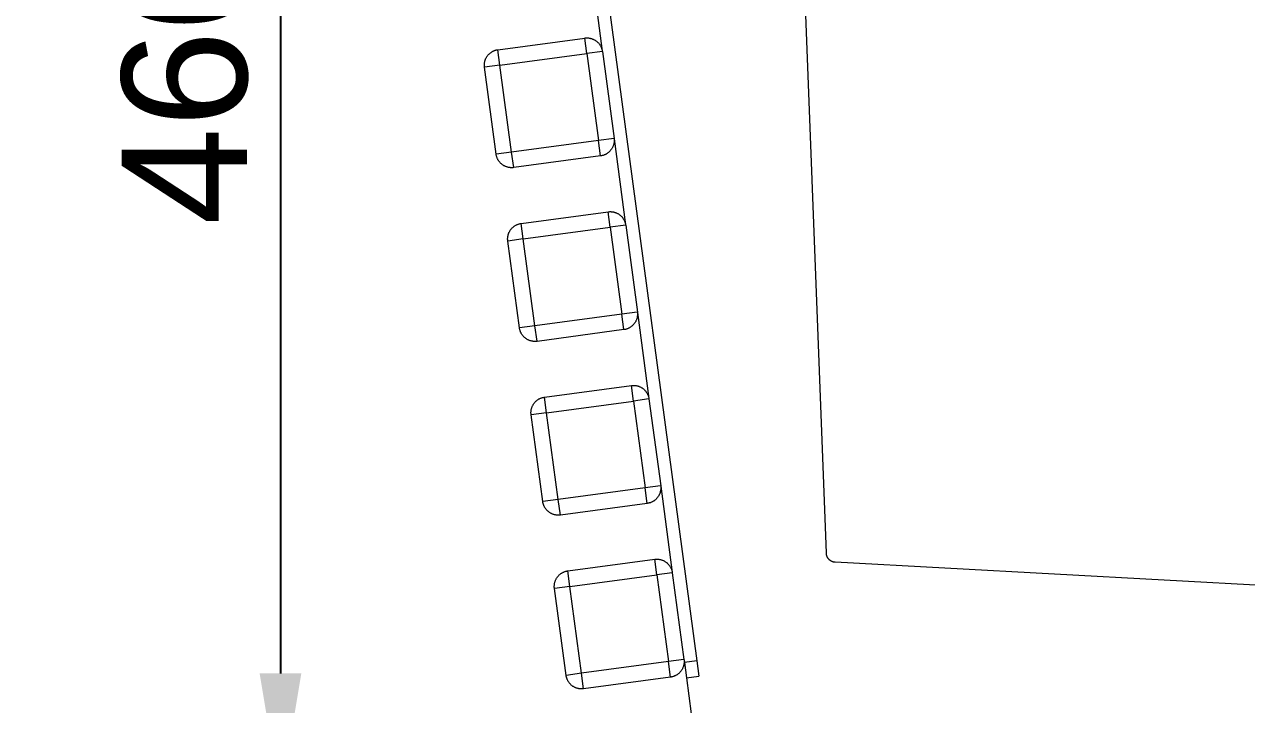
# Model space of a CAD drawing. Header units: millimetres. Extents: x -30 to 4992, y -440 to 3111.
# Drawn here: x 3390.5 to 3780.8, y 2680.9 to 2898.2 of the extents above; entities that cross this region are included whole.
import ezdxf

# ---------------------------------------------------------------- set-up
doc = ezdxf.new("R2010")
doc.units = ezdxf.units.MM
doc.layers.add('ZANO_R', color=7, linetype='Continuous', lineweight=0)
doc.layers.add('ZANO_W', color=1, linetype='Continuous', lineweight=0)
doc.styles.add('Arial', font='arial.ttf')
doc.styles.get("Standard").update_dxf_attribs({"font": 'ARIALUNI.TTF'})
doc.dimstyles.new('pl i ang', dxfattribs={"dimtxt": 50, "dimasz": 50, "dimexe": 1.25, "dimexo": 0.625, "dimgap": 10, "dimtad": 1, "dimtoh": 1, "dimtxsty": 'Standard', "dimcen": 2.5, "dimclrd": 1, "dimclre": 1, "dimclrt": 1, "dimadec": 0, "dimazin": 0, "dimtfac": 1, "dimtmove": 0, "dimatfit": 3, "dimfxl": 1, "dimarcsym": 1})

# ---------------------------------------------------------------- blocks, each defined once
blk = doc.blocks.new('*D390')
at = {"layer": 'ZANO_W', "color": 1, "lineweight": -2}
for p, q in [((3505.67, 3110.62), (3462.23, 3110.62)), ((3472.23, 3070.62), (3472.23, 2690.87)), ((3595.75, 2650.87), (3462.23, 2650.87))]:
    blk.add_line(p, q, dxfattribs=at)
at = {"layer": 'ZANO_W', "color": 1}
for points in [[(3478.9, 3070.62), (3465.57, 3070.62), (3472.23, 3110.62)], [(3465.57, 2690.87), (3478.9, 2690.87), (3472.23, 2650.87)]]:
    blk.add_solid(points, dxfattribs=at)
at = {"layer": 'ZANO_W', "color": 1, "insert": (3441.81, 2880.74), "char_height": 40, "attachment_point": 5, "rotation": 90, "style": 'Arial'}
blk.add_mtext('460', dxfattribs=at)
blk = doc.blocks.new('*D398')
at = {"layer": 'ZANO_W', "color": 1, "lineweight": -2}
blk.add_line((4767.53, 2727.88), (4772.47, 2764.68), dxfattribs=at)
for start, end in [(104.3548, 126.3515), (0, 82.3581), (316.0066, 338.0033)]:
    blk.add_arc((4757.2, 2650.87), 104.83, start, end, dxfattribs=at)
at = {"layer": 'ZANO_W', "color": 1}
for points in [[(4731.6, 2745.77), (4730.81, 2759.08), (4771.14, 2754.77)], [(4860.94, 2610.33), (4847.85, 2612.88), (4862.03, 2650.87)]]:
    blk.add_solid(points, dxfattribs=at)
at = {"layer": 'ZANO_W', "color": 1, "insert": (4859.19, 2740.09), "char_height": 40, "attachment_point": 5, "rotation": 311.179, "style": 'Arial'}
blk.add_mtext('82%%d', dxfattribs=at)

msp = doc.modelspace()

# ---------------------------------------------------------------- linework, layer by layer
at = {"layer": 'ZANO_R'}
for p, q in [((3556.57, 3057.46), (3605.22, 2694.91)), ((3646.62, 2729.22), (3636.87, 2983.57)), ((3571.36, 2917.17), (3575.05, 2889.64)), ((3541.7, 2890.1), (3569.45, 2893.82)), ((3569.45, 2893.82), (3569.62, 2893.84)), ((3570.11, 2888.87), (3569.45, 2893.82)), ((3569.62, 2893.84), (3569.79, 2893.86)), ((3569.79, 2893.86), (3569.96, 2893.87)), ((3569.96, 2893.87), (3570.13, 2893.87)), ((3570.13, 2893.87), (3570.3, 2893.86)), ((3570.3, 2893.86), (3570.47, 2893.86)), ((3570.47, 2893.86), (3570.64, 2893.84)), ((3570.64, 2893.84), (3570.81, 2893.82)), ((3570.81, 2893.82), (3570.98, 2893.79)), ((3570.98, 2893.79), (3571.15, 2893.76)), ((3571.15, 2893.76), (3571.31, 2893.72)), ((3571.31, 2893.72), (3571.48, 2893.68)), ((3571.48, 2893.68), (3571.64, 2893.63)), ((3571.64, 2893.63), (3571.8, 2893.57)), ((3571.8, 2893.57), (3571.96, 2893.51)), ((3571.96, 2893.51), (3572.12, 2893.45)), ((3572.12, 2893.45), (3572.28, 2893.38)), ((3572.28, 2893.38), (3572.43, 2893.3)), ((3572.43, 2893.3), (3572.58, 2893.22)), ((3572.58, 2893.22), (3572.72, 2893.13)), ((3572.72, 2893.13), (3572.87, 2893.04)), ((3572.87, 2893.04), (3573.01, 2892.94)), ((3573.01, 2892.94), (3573.15, 2892.84)), ((3573.15, 2892.84), (3573.28, 2892.74)), ((3538.96, 2888.81), (3539.09, 2888.92)), ((3539.09, 2888.92), (3539.22, 2889.03)), ((3539.22, 2889.03), (3539.35, 2889.14)), ((3539.35, 2889.14), (3539.49, 2889.24)), ((3539.49, 2889.24), (3539.63, 2889.33)), ((3539.63, 2889.33), (3539.78, 2889.42)), ((3539.78, 2889.42), (3539.93, 2889.51)), ((3539.93, 2889.51), (3540.08, 2889.59)), ((3540.08, 2889.59), (3540.23, 2889.67)), ((3540.23, 2889.67), (3540.38, 2889.74)), ((3540.38, 2889.74), (3540.54, 2889.8)), ((3540.54, 2889.8), (3540.7, 2889.86)), ((3540.7, 2889.86), (3540.86, 2889.92)), ((3540.86, 2889.92), (3541.03, 2889.96)), ((3541.03, 2889.96), (3541.19, 2890.01)), ((3541.19, 2890.01), (3541.36, 2890.04)), ((3541.36, 2890.04), (3541.53, 2890.07)), ((3541.53, 2890.07), (3541.7, 2890.1)), ((3542.36, 2885.14), (3541.7, 2890.1)), ((3575.06, 2889.53), (3570.11, 2888.87)), ((3573.28, 2892.74), (3573.41, 2892.63)), ((3573.41, 2892.63), (3573.54, 2892.51)), ((3573.54, 2892.51), (3573.66, 2892.39)), ((3573.66, 2892.39), (3573.78, 2892.27)), ((3573.78, 2892.27), (3573.89, 2892.14)), ((3573.89, 2892.14), (3574, 2892.01)), ((3574, 2892.01), (3574.11, 2891.88)), ((3574.11, 2891.88), (3574.21, 2891.74)), ((3574.21, 2891.74), (3574.3, 2891.6)), ((3574.3, 2891.6), (3574.39, 2891.45)), ((3574.39, 2891.45), (3574.48, 2891.3)), ((3574.48, 2891.3), (3574.56, 2891.15)), ((3574.56, 2891.15), (3574.64, 2891)), ((3574.64, 2891), (3574.71, 2890.85)), ((3574.71, 2890.85), (3574.77, 2890.69)), ((3574.77, 2890.69), (3574.83, 2890.53)), ((3574.83, 2890.53), (3574.88, 2890.37)), ((3574.88, 2890.37), (3574.93, 2890.2)), ((3574.93, 2890.2), (3574.97, 2890.04)), ((3574.97, 2890.04), (3575.01, 2889.87)), ((3575.01, 2889.87), (3575.04, 2889.7)), ((3575.04, 2889.7), (3575.07, 2889.53)), ((3575.06, 2889.53), (3575.07, 2889.53)), ((3575.07, 2889.53), (3578.79, 2861.78)), ((3537.36, 2885.16), (3537.37, 2885.33)), ((3537.36, 2884.99), (3537.36, 2885.16)), ((3537.37, 2885.5), (3537.39, 2885.67)), ((3537.37, 2885.33), (3537.37, 2885.5)), ((3537.39, 2885.67), (3537.41, 2885.84)), ((3537.41, 2885.84), (3537.44, 2886.01)), ((3542.36, 2885.14), (3537.41, 2884.48)), ((3537.44, 2886.01), (3537.47, 2886.18)), ((3537.47, 2886.18), (3537.51, 2886.34)), ((3537.51, 2886.34), (3537.55, 2886.51)), ((3537.55, 2886.51), (3537.6, 2886.67)), ((3537.6, 2886.67), (3537.66, 2886.83)), ((3537.66, 2886.83), (3537.72, 2886.99)), ((3537.72, 2886.99), (3537.78, 2887.15)), ((3537.78, 2887.15), (3537.85, 2887.31)), ((3537.85, 2887.31), (3537.93, 2887.46)), ((3537.93, 2887.46), (3538.01, 2887.61)), ((3538.01, 2887.61), (3538.1, 2887.76)), ((3538.1, 2887.76), (3538.19, 2887.9)), ((3538.19, 2887.9), (3538.29, 2888.04)), ((3538.29, 2888.04), (3538.39, 2888.18)), ((3538.39, 2888.18), (3538.49, 2888.31)), ((3538.49, 2888.31), (3538.6, 2888.44)), ((3538.6, 2888.44), (3538.72, 2888.57)), ((3538.72, 2888.57), (3538.84, 2888.69)), ((3538.84, 2888.69), (3538.96, 2888.81)), ((3542.36, 2885.14), (3570.11, 2888.87)), ((3546.09, 2857.39), (3542.36, 2885.14)), ((3570.11, 2888.87), (3573.84, 2861.12)), ((3537.37, 2884.82), (3537.36, 2884.99)), ((3537.39, 2884.65), (3537.37, 2884.82)), ((3537.41, 2884.48), (3537.39, 2884.65)), ((3541.13, 2856.73), (3537.41, 2884.48)), ((3578.79, 2861.78), (3573.84, 2861.12)), ((3578.79, 2861.78), (3578.81, 2861.61)), ((3578.79, 2861.78), (3578.79, 2861.78)), ((3578.81, 2861.67), (3582.5, 2834.14)), ((3578.81, 2861.61), (3578.83, 2861.44)), ((3573.84, 2861.12), (3546.09, 2857.39)), ((3574.5, 2856.17), (3573.84, 2861.12)), ((3577.48, 2857.69), (3577.36, 2857.57)), ((3577.59, 2857.82), (3577.48, 2857.69)), ((3577.71, 2857.95), (3577.59, 2857.82)), ((3577.81, 2858.08), (3577.71, 2857.95)), ((3577.91, 2858.22), (3577.81, 2858.08)), ((3578.01, 2858.36), (3577.91, 2858.22)), ((3578.1, 2858.51), (3578.01, 2858.36)), ((3578.19, 2858.65), (3578.1, 2858.51)), ((3578.27, 2858.8), (3578.19, 2858.65)), ((3578.35, 2858.95), (3578.27, 2858.8)), ((3578.42, 2859.11), (3578.35, 2858.95)), ((3578.48, 2859.27), (3578.42, 2859.11)), ((3578.54, 2859.43), (3578.48, 2859.27)), ((3578.6, 2859.59), (3578.54, 2859.43)), ((3578.65, 2859.75), (3578.6, 2859.59)), ((3578.69, 2859.92), (3578.65, 2859.75)), ((3578.73, 2860.08), (3578.69, 2859.92)), ((3578.76, 2860.25), (3578.73, 2860.08)), ((3578.79, 2860.42), (3578.76, 2860.25)), ((3578.81, 2860.59), (3578.79, 2860.42)), ((3578.82, 2860.76), (3578.81, 2860.59)), ((3578.83, 2860.93), (3578.82, 2860.76)), ((3578.83, 2861.44), (3578.83, 2861.27)), ((3578.83, 2861.27), (3578.84, 2861.1)), ((3578.84, 2861.1), (3578.83, 2860.93)), ((3546.09, 2857.39), (3541.13, 2856.73)), ((3541.16, 2856.56), (3541.13, 2856.73)), ((3541.19, 2856.39), (3541.16, 2856.56)), ((3541.22, 2856.22), (3541.19, 2856.39)), ((3541.27, 2856.06), (3541.22, 2856.22)), ((3541.31, 2855.9), (3541.27, 2856.06)), ((3541.37, 2855.73), (3541.31, 2855.9)), ((3541.43, 2855.57), (3541.37, 2855.73)), ((3541.49, 2855.42), (3541.43, 2855.57)), ((3541.56, 2855.26), (3541.49, 2855.42)), ((3541.64, 2855.11), (3541.56, 2855.26)), ((3541.72, 2854.96), (3541.64, 2855.11)), ((3541.8, 2854.81), (3541.72, 2854.96)), ((3541.9, 2854.66), (3541.8, 2854.81)), ((3541.99, 2854.52), (3541.9, 2854.66)), ((3542.09, 2854.38), (3541.99, 2854.52)), ((3542.2, 2854.25), (3542.09, 2854.38)), ((3542.31, 2854.12), (3542.2, 2854.25)), ((3542.42, 2853.99), (3542.31, 2854.12)), ((3542.54, 2853.87), (3542.42, 2853.99)), ((3542.66, 2853.75), (3542.54, 2853.87)), ((3546.75, 2852.44), (3546.09, 2857.39)), ((3574.5, 2856.16), (3546.75, 2852.44)), ((3574.67, 2856.19), (3574.5, 2856.16)), ((3574.5, 2856.17), (3574.5, 2856.16)), ((3574.84, 2856.22), (3574.67, 2856.19)), ((3575, 2856.26), (3574.84, 2856.22)), ((3575.17, 2856.3), (3575, 2856.26)), ((3575.33, 2856.35), (3575.17, 2856.3)), ((3575.5, 2856.4), (3575.33, 2856.35)), ((3575.66, 2856.46), (3575.5, 2856.4)), ((3575.81, 2856.52), (3575.66, 2856.46)), ((3575.97, 2856.59), (3575.81, 2856.52)), ((3576.12, 2856.67), (3575.97, 2856.59)), ((3576.27, 2856.75), (3576.12, 2856.67)), ((3576.42, 2856.84), (3576.27, 2856.75)), ((3576.57, 2856.93), (3576.42, 2856.84)), ((3576.71, 2857.02), (3576.57, 2856.93)), ((3576.84, 2857.12), (3576.71, 2857.02)), ((3576.98, 2857.23), (3576.84, 2857.12)), ((3577.11, 2857.34), (3576.98, 2857.23)), ((3577.24, 2857.45), (3577.11, 2857.34)), ((3577.36, 2857.57), (3577.24, 2857.45)), ((3542.79, 2853.64), (3542.66, 2853.75)), ((3542.92, 2853.52), (3542.79, 2853.64)), ((3543.05, 2853.42), (3542.92, 2853.52)), ((3543.19, 2853.32), (3543.05, 2853.42)), ((3543.33, 2853.22), (3543.19, 2853.32)), ((3543.47, 2853.13), (3543.33, 2853.22)), ((3543.62, 2853.04), (3543.47, 2853.13)), ((3543.77, 2852.96), (3543.62, 2853.04)), ((3543.92, 2852.88), (3543.77, 2852.96)), ((3544.08, 2852.81), (3543.92, 2852.88)), ((3544.24, 2852.75), (3544.08, 2852.81)), ((3544.4, 2852.69), (3544.24, 2852.75)), ((3544.56, 2852.63), (3544.4, 2852.69)), ((3544.72, 2852.58), (3544.56, 2852.63)), ((3544.89, 2852.54), (3544.72, 2852.58)), ((3545.05, 2852.5), (3544.89, 2852.54)), ((3545.22, 2852.47), (3545.05, 2852.5)), ((3545.39, 2852.44), (3545.22, 2852.47)), ((3545.56, 2852.42), (3545.39, 2852.44)), ((3545.73, 2852.41), (3545.56, 2852.42)), ((3545.9, 2852.4), (3545.73, 2852.41)), ((3546.07, 2852.39), (3545.9, 2852.4)), ((3546.24, 2852.4), (3546.07, 2852.39)), ((3546.41, 2852.4), (3546.24, 2852.4)), ((3546.58, 2852.42), (3546.41, 2852.4)), ((3546.75, 2852.44), (3546.58, 2852.42)), ((3546.75, 2852.44), (3546.75, 2852.44)), ((3549.14, 2834.6), (3576.9, 2838.32)), ((3576.9, 2838.32), (3577.06, 2838.34)), ((3577.56, 2833.37), (3576.9, 2838.32)), ((3577.06, 2838.34), (3577.23, 2838.35)), ((3577.23, 2838.35), (3577.41, 2838.36)), ((3577.41, 2838.36), (3577.58, 2838.37)), ((3577.58, 2838.37), (3577.75, 2838.36)), ((3577.75, 2838.36), (3577.92, 2838.35)), ((3577.92, 2838.35), (3578.09, 2838.34)), ((3578.09, 2838.34), (3578.26, 2838.32)), ((3578.26, 2838.32), (3578.43, 2838.29)), ((3578.43, 2838.29), (3578.59, 2838.26)), ((3578.59, 2838.26), (3578.76, 2838.22)), ((3578.76, 2838.22), (3578.92, 2838.18)), ((3578.92, 2838.18), (3579.09, 2838.13)), ((3547.83, 2834.23), (3547.99, 2834.3)), ((3547.99, 2834.3), (3548.15, 2834.36)), ((3548.15, 2834.36), (3548.31, 2834.41)), ((3548.31, 2834.41), (3548.48, 2834.46)), ((3548.48, 2834.46), (3548.64, 2834.5)), ((3548.64, 2834.5), (3548.81, 2834.54)), ((3548.81, 2834.54), (3548.98, 2834.57)), ((3548.98, 2834.57), (3549.14, 2834.6)), ((3549.81, 2829.64), (3549.14, 2834.6)), ((3579.09, 2838.13), (3579.25, 2838.07)), ((3579.25, 2838.07), (3579.41, 2838.01)), ((3579.41, 2838.01), (3579.57, 2837.94)), ((3579.57, 2837.94), (3579.72, 2837.87)), ((3579.72, 2837.87), (3579.87, 2837.8)), ((3579.87, 2837.8), (3580.02, 2837.72)), ((3580.02, 2837.72), (3580.17, 2837.63)), ((3580.17, 2837.63), (3580.32, 2837.54)), ((3580.32, 2837.54), (3580.46, 2837.44)), ((3580.46, 2837.44), (3580.59, 2837.34)), ((3580.59, 2837.34), (3580.73, 2837.23)), ((3580.73, 2837.23), (3580.86, 2837.12)), ((3580.86, 2837.12), (3580.98, 2837.01)), ((3580.98, 2837.01), (3581.11, 2836.89)), ((3581.11, 2836.89), (3581.23, 2836.77)), ((3581.23, 2836.77), (3581.34, 2836.64)), ((3581.34, 2836.64), (3581.45, 2836.51)), ((3581.45, 2836.51), (3581.55, 2836.37)), ((3581.55, 2836.37), (3581.65, 2836.24)), ((3581.65, 2836.24), (3581.75, 2836.09)), ((3581.75, 2836.09), (3581.84, 2835.95)), ((3581.84, 2835.95), (3581.93, 2835.8)), ((3581.93, 2835.8), (3582.01, 2835.65)), ((3582.01, 2835.65), (3582.08, 2835.5)), ((3582.08, 2835.5), (3582.15, 2835.34)), ((3582.15, 2835.34), (3582.22, 2835.18)), ((3582.22, 2835.18), (3582.28, 2835.02)), ((3582.28, 2835.02), (3582.33, 2834.86)), ((3582.33, 2834.86), (3582.38, 2834.7)), ((3582.38, 2834.7), (3582.42, 2834.53)), ((3582.42, 2834.53), (3582.46, 2834.37)), ((3582.46, 2834.37), (3582.49, 2834.2)), ((3544.86, 2830.34), (3544.88, 2830.51)), ((3544.88, 2830.51), (3544.92, 2830.67)), ((3544.92, 2830.67), (3544.95, 2830.84)), ((3544.95, 2830.84), (3545, 2831.01)), ((3545, 2831.01), (3545.05, 2831.17)), ((3545.05, 2831.17), (3545.1, 2831.33)), ((3545.1, 2831.33), (3545.16, 2831.49)), ((3545.16, 2831.49), (3545.23, 2831.65)), ((3545.23, 2831.65), (3545.3, 2831.8)), ((3545.3, 2831.8), (3545.38, 2831.96)), ((3545.38, 2831.96), (3545.46, 2832.11)), ((3545.46, 2832.11), (3545.55, 2832.25)), ((3545.55, 2832.25), (3545.64, 2832.4)), ((3545.64, 2832.4), (3545.73, 2832.54)), ((3545.73, 2832.54), (3545.83, 2832.68)), ((3545.83, 2832.68), (3545.94, 2832.81)), ((3545.94, 2832.81), (3546.05, 2832.94)), ((3546.05, 2832.94), (3546.17, 2833.07)), ((3546.17, 2833.07), (3546.28, 2833.19)), ((3546.28, 2833.19), (3546.41, 2833.31)), ((3546.41, 2833.31), (3546.53, 2833.42)), ((3546.53, 2833.42), (3546.67, 2833.53)), ((3546.67, 2833.53), (3546.8, 2833.64)), ((3546.8, 2833.64), (3546.94, 2833.74)), ((3546.94, 2833.74), (3547.08, 2833.83)), ((3547.08, 2833.83), (3547.22, 2833.92)), ((3547.22, 2833.92), (3547.37, 2834.01)), ((3547.37, 2834.01), (3547.52, 2834.09)), ((3547.52, 2834.09), (3547.68, 2834.16)), ((3547.68, 2834.16), (3547.83, 2834.23)), ((3549.81, 2829.64), (3577.56, 2833.37)), ((3582.51, 2834.03), (3577.56, 2833.37)), ((3577.56, 2833.37), (3581.28, 2805.61)), ((3582.49, 2834.2), (3582.52, 2834.03)), ((3582.51, 2834.03), (3582.52, 2834.03)), ((3582.52, 2834.03), (3586.24, 2806.28)), ((3544.81, 2829.83), (3544.82, 2830)), ((3544.81, 2829.66), (3544.81, 2829.83)), ((3544.81, 2829.49), (3544.81, 2829.66)), ((3544.82, 2829.32), (3544.81, 2829.49)), ((3544.82, 2830), (3544.84, 2830.17)), ((3544.83, 2829.15), (3544.82, 2829.32)), ((3544.85, 2828.98), (3544.83, 2829.15)), ((3544.84, 2830.17), (3544.86, 2830.34)), ((3549.81, 2829.64), (3544.85, 2828.98)), ((3548.58, 2801.23), (3544.85, 2828.98)), ((3553.53, 2801.89), (3549.81, 2829.64)), ((3581.28, 2805.61), (3553.53, 2801.89)), ((3586.23, 2806.28), (3581.28, 2805.61)), ((3581.95, 2800.66), (3581.28, 2805.61)), ((3585.63, 2803.15), (3585.55, 2803)), ((3585.72, 2803.3), (3585.63, 2803.15)), ((3585.79, 2803.45), (3585.72, 2803.3)), ((3585.86, 2803.61), (3585.79, 2803.45)), ((3585.93, 2803.76), (3585.86, 2803.61)), ((3585.99, 2803.92), (3585.93, 2803.76)), ((3586.04, 2804.09), (3585.99, 2803.92)), ((3586.09, 2804.25), (3586.04, 2804.09)), ((3586.14, 2804.41), (3586.09, 2804.25)), ((3586.18, 2804.58), (3586.14, 2804.41)), ((3586.21, 2804.75), (3586.18, 2804.58)), ((3586.23, 2804.92), (3586.21, 2804.75)), ((3586.23, 2806.28), (3586.24, 2806.28)), ((3586.26, 2805.09), (3586.23, 2804.92)), ((3586.24, 2806.28), (3586.26, 2806.11)), ((3586.25, 2806.17), (3589.95, 2778.64)), ((3586.26, 2806.11), (3586.27, 2805.94)), ((3586.27, 2805.26), (3586.26, 2805.09)), ((3586.27, 2805.94), (3586.28, 2805.77)), ((3586.28, 2805.43), (3586.27, 2805.26)), ((3586.28, 2805.77), (3586.28, 2805.6)), ((3586.28, 2805.6), (3586.28, 2805.43)), ((3553.53, 2801.89), (3548.58, 2801.23)), ((3548.6, 2801.06), (3548.58, 2801.23)), ((3548.63, 2800.89), (3548.6, 2801.06)), ((3548.67, 2800.72), (3548.63, 2800.89)), ((3548.71, 2800.56), (3548.67, 2800.72)), ((3548.76, 2800.39), (3548.71, 2800.56)), ((3548.82, 2800.23), (3548.76, 2800.39)), ((3548.88, 2800.07), (3548.82, 2800.23)), ((3548.94, 2799.91), (3548.88, 2800.07)), ((3549.01, 2799.76), (3548.94, 2799.91)), ((3549.09, 2799.6), (3549.01, 2799.76)), ((3549.17, 2799.45), (3549.09, 2799.6)), ((3549.25, 2799.31), (3549.17, 2799.45)), ((3549.34, 2799.16), (3549.25, 2799.31)), ((3549.44, 2799.02), (3549.34, 2799.16)), ((3554.2, 2796.94), (3553.53, 2801.89)), ((3581.95, 2800.66), (3554.2, 2796.93)), ((3582.12, 2800.68), (3581.95, 2800.66)), ((3581.95, 2800.66), (3581.95, 2800.66)), ((3582.29, 2800.72), (3582.12, 2800.68)), ((3582.45, 2800.75), (3582.29, 2800.72)), ((3582.62, 2800.8), (3582.45, 2800.75)), ((3582.78, 2800.84), (3582.62, 2800.8)), ((3582.94, 2800.9), (3582.78, 2800.84)), ((3583.1, 2800.96), (3582.94, 2800.9)), ((3583.26, 2801.02), (3583.1, 2800.96)), ((3583.42, 2801.09), (3583.26, 2801.02)), ((3583.57, 2801.17), (3583.42, 2801.09)), ((3583.72, 2801.25), (3583.57, 2801.17)), ((3583.87, 2801.33), (3583.72, 2801.25)), ((3584.01, 2801.42), (3583.87, 2801.33)), ((3584.15, 2801.52), (3584.01, 2801.42)), ((3584.29, 2801.62), (3584.15, 2801.52)), ((3584.43, 2801.73), (3584.29, 2801.62)), ((3584.56, 2801.83), (3584.43, 2801.73)), ((3584.68, 2801.95), (3584.56, 2801.83)), ((3584.81, 2802.07), (3584.68, 2801.95)), ((3584.93, 2802.19), (3584.81, 2802.07)), ((3585.04, 2802.32), (3584.93, 2802.19)), ((3585.15, 2802.45), (3585.04, 2802.32)), ((3585.26, 2802.58), (3585.15, 2802.45)), ((3585.36, 2802.72), (3585.26, 2802.58)), ((3585.46, 2802.86), (3585.36, 2802.72)), ((3585.55, 2803), (3585.46, 2802.86)), ((3549.54, 2798.88), (3549.44, 2799.02)), ((3549.64, 2798.75), (3549.54, 2798.88)), ((3549.75, 2798.62), (3549.64, 2798.75)), ((3549.87, 2798.49), (3549.75, 2798.62)), ((3549.99, 2798.37), (3549.87, 2798.49)), ((3550.11, 2798.25), (3549.99, 2798.37)), ((3550.23, 2798.13), (3550.11, 2798.25)), ((3550.36, 2798.02), (3550.23, 2798.13)), ((3550.5, 2797.92), (3550.36, 2798.02)), ((3550.64, 2797.81), (3550.5, 2797.92)), ((3550.78, 2797.72), (3550.64, 2797.81)), ((3550.92, 2797.63), (3550.78, 2797.72)), ((3551.07, 2797.54), (3550.92, 2797.63)), ((3551.22, 2797.46), (3551.07, 2797.54)), ((3551.37, 2797.38), (3551.22, 2797.46)), ((3551.53, 2797.31), (3551.37, 2797.38)), ((3551.68, 2797.25), (3551.53, 2797.31)), ((3551.84, 2797.18), (3551.68, 2797.25)), ((3552, 2797.13), (3551.84, 2797.18)), ((3552.17, 2797.08), (3552, 2797.13)), ((3552.33, 2797.04), (3552.17, 2797.08)), ((3552.5, 2797), (3552.33, 2797.04)), ((3552.67, 2796.97), (3552.5, 2797)), ((3552.84, 2796.94), (3552.67, 2796.97)), ((3553, 2796.92), (3552.84, 2796.94)), ((3553.18, 2796.9), (3553, 2796.92)), ((3553.35, 2796.89), (3553.18, 2796.9)), ((3553.52, 2796.89), (3553.35, 2796.89)), ((3553.69, 2796.89), (3553.52, 2796.89)), ((3553.86, 2796.9), (3553.69, 2796.89)), ((3554.03, 2796.92), (3553.86, 2796.9)), ((3554.2, 2796.93), (3554.03, 2796.92)), ((3554.2, 2796.94), (3554.2, 2796.93)), ((3556.59, 2779.09), (3584.34, 2782.82)), ((3584.34, 2782.82), (3584.51, 2782.84)), ((3585.01, 2777.86), (3584.34, 2782.82)), ((3584.51, 2782.84), (3584.68, 2782.85)), ((3584.68, 2782.85), (3584.85, 2782.86)), ((3584.85, 2782.86), (3585.02, 2782.86)), ((3585.02, 2782.86), (3585.19, 2782.86)), ((3585.19, 2782.86), (3585.36, 2782.85)), ((3585.36, 2782.85), (3585.53, 2782.83)), ((3585.53, 2782.83), (3585.7, 2782.81)), ((3585.7, 2782.81), (3585.87, 2782.79)), ((3585.87, 2782.79), (3586.04, 2782.75)), ((3586.04, 2782.75), (3586.21, 2782.72)), ((3586.21, 2782.72), (3586.37, 2782.67)), ((3586.37, 2782.67), (3586.53, 2782.62)), ((3586.53, 2782.62), (3586.7, 2782.57)), ((3586.7, 2782.57), (3586.86, 2782.51)), ((3586.86, 2782.51), (3587.01, 2782.44)), ((3587.01, 2782.44), (3587.17, 2782.37)), ((3587.17, 2782.37), (3587.32, 2782.29)), ((3587.32, 2782.29), (3587.47, 2782.21)), ((3587.47, 2782.21), (3587.62, 2782.13)), ((3587.62, 2782.13), (3587.76, 2782.03)), ((3587.76, 2782.03), (3587.9, 2781.94)), ((3587.9, 2781.94), (3588.04, 2781.84)), ((3588.04, 2781.84), (3588.17, 2781.73)), ((3588.17, 2781.73), (3588.31, 2781.62)), ((3588.31, 2781.62), (3588.43, 2781.51)), ((3588.43, 2781.51), (3588.55, 2781.39)), ((3588.55, 2781.39), (3588.67, 2781.26)), ((3588.67, 2781.26), (3588.79, 2781.14)), ((3588.79, 2781.14), (3588.9, 2781.01)), ((3588.9, 2781.01), (3589, 2780.87)), ((3589, 2780.87), (3589.1, 2780.73)), ((3589.1, 2780.73), (3589.2, 2780.59)), ((3589.2, 2780.59), (3589.29, 2780.45)), ((3589.29, 2780.45), (3589.37, 2780.3)), ((3589.37, 2780.3), (3589.45, 2780.15)), ((3589.45, 2780.15), (3589.53, 2780)), ((3589.53, 2780), (3589.6, 2779.84)), ((3589.6, 2779.84), (3589.66, 2779.68)), ((3589.66, 2779.68), (3589.72, 2779.52)), ((3552.49, 2775.67), (3552.55, 2775.83)), ((3552.55, 2775.83), (3552.61, 2775.99)), ((3552.61, 2775.99), (3552.68, 2776.15)), ((3552.68, 2776.15), (3552.75, 2776.3)), ((3552.75, 2776.3), (3552.82, 2776.45)), ((3552.82, 2776.45), (3552.91, 2776.6)), ((3552.91, 2776.6), (3552.99, 2776.75)), ((3552.99, 2776.75), (3553.08, 2776.89)), ((3553.08, 2776.89), (3553.18, 2777.04)), ((3553.18, 2777.04), (3553.28, 2777.17)), ((3553.28, 2777.17), (3553.39, 2777.31)), ((3553.39, 2777.31), (3553.5, 2777.44)), ((3553.5, 2777.44), (3553.61, 2777.56)), ((3553.61, 2777.56), (3553.73, 2777.69)), ((3553.73, 2777.69), (3553.85, 2777.8)), ((3553.85, 2777.8), (3553.98, 2777.92)), ((3553.98, 2777.92), (3554.11, 2778.03)), ((3554.11, 2778.03), (3554.25, 2778.13)), ((3554.25, 2778.13), (3554.39, 2778.23)), ((3554.39, 2778.23), (3554.53, 2778.33)), ((3554.53, 2778.33), (3554.67, 2778.42)), ((3554.67, 2778.42), (3554.82, 2778.51)), ((3554.82, 2778.51), (3554.97, 2778.59)), ((3554.97, 2778.59), (3555.12, 2778.66)), ((3555.12, 2778.66), (3555.28, 2778.73)), ((3555.28, 2778.73), (3555.44, 2778.8)), ((3555.44, 2778.8), (3555.6, 2778.86)), ((3555.6, 2778.86), (3555.76, 2778.91)), ((3555.76, 2778.91), (3555.92, 2778.96)), ((3555.92, 2778.96), (3556.09, 2779)), ((3556.09, 2779), (3556.25, 2779.04)), ((3556.25, 2779.04), (3556.42, 2779.07)), ((3556.42, 2779.07), (3556.59, 2779.09)), ((3557.26, 2774.14), (3556.59, 2779.09)), ((3557.26, 2774.14), (3585.01, 2777.86)), ((3589.96, 2778.53), (3585.01, 2777.86)), ((3585.01, 2777.86), (3588.73, 2750.11)), ((3589.72, 2779.52), (3589.78, 2779.36)), ((3589.78, 2779.36), (3589.83, 2779.2)), ((3589.83, 2779.2), (3589.87, 2779.03)), ((3589.87, 2779.03), (3589.91, 2778.86)), ((3589.91, 2778.86), (3589.94, 2778.7)), ((3589.94, 2778.7), (3589.96, 2778.53)), ((3589.96, 2778.53), (3593.69, 2750.78)), ((3589.96, 2778.53), (3589.96, 2778.53)), ((3552.26, 2774.33), (3552.27, 2774.5)), ((3552.26, 2774.16), (3552.26, 2774.33)), ((3552.26, 2773.98), (3552.26, 2774.16)), ((3552.27, 2773.81), (3552.26, 2773.98)), ((3552.27, 2774.5), (3552.28, 2774.67)), ((3552.28, 2773.64), (3552.27, 2773.81)), ((3552.28, 2774.67), (3552.3, 2774.84)), ((3552.3, 2773.47), (3552.28, 2773.64)), ((3552.3, 2774.84), (3552.33, 2775)), ((3557.26, 2774.14), (3552.3, 2773.47)), ((3556.02, 2745.72), (3552.3, 2773.47)), ((3552.33, 2775), (3552.36, 2775.17)), ((3552.36, 2775.17), (3552.4, 2775.34)), ((3552.4, 2775.34), (3552.45, 2775.5)), ((3552.45, 2775.5), (3552.49, 2775.67)), ((3560.98, 2746.39), (3557.26, 2774.14)), ((3588.73, 2750.11), (3560.98, 2746.39)), ((3593.68, 2750.78), (3588.73, 2750.11)), ((3589.39, 2745.16), (3588.73, 2750.11)), ((3593.44, 2748.42), (3593.38, 2748.26)), ((3593.49, 2748.58), (3593.44, 2748.42)), ((3593.54, 2748.75), (3593.49, 2748.58)), ((3593.58, 2748.91), (3593.54, 2748.75)), ((3593.62, 2749.08), (3593.58, 2748.91)), ((3593.66, 2749.25), (3593.62, 2749.08)), ((3593.68, 2749.41), (3593.66, 2749.25)), ((3593.68, 2750.78), (3593.69, 2750.78)), ((3593.7, 2749.58), (3593.68, 2749.41)), ((3593.69, 2750.78), (3593.71, 2750.61)), ((3593.7, 2750.67), (3597.39, 2723.13)), ((3593.72, 2749.75), (3593.7, 2749.58)), ((3593.71, 2750.61), (3593.72, 2750.44)), ((3593.72, 2750.44), (3593.73, 2750.27)), ((3593.73, 2749.92), (3593.72, 2749.75)), ((3593.73, 2750.27), (3593.73, 2750.1)), ((3593.73, 2750.1), (3593.73, 2749.92)), ((3560.98, 2746.39), (3556.02, 2745.72)), ((3556.05, 2745.55), (3556.02, 2745.72)), ((3556.08, 2745.39), (3556.05, 2745.55)), ((3556.12, 2745.22), (3556.08, 2745.39)), ((3556.16, 2745.05), (3556.12, 2745.22)), ((3556.21, 2744.89), (3556.16, 2745.05)), ((3556.26, 2744.73), (3556.21, 2744.89)), ((3556.32, 2744.57), (3556.26, 2744.73)), ((3556.39, 2744.41), (3556.32, 2744.57)), ((3561.64, 2741.44), (3560.98, 2746.39)), ((3589.4, 2745.16), (3561.64, 2741.43)), ((3589.39, 2745.16), (3589.4, 2745.16)), ((3589.56, 2745.18), (3589.4, 2745.16)), ((3589.73, 2745.21), (3589.56, 2745.18)), ((3589.9, 2745.25), (3589.73, 2745.21)), ((3590.06, 2745.29), (3589.9, 2745.25)), ((3590.23, 2745.34), (3590.06, 2745.29)), ((3590.39, 2745.39), (3590.23, 2745.34)), ((3590.55, 2745.45), (3590.39, 2745.39)), ((3590.71, 2745.52), (3590.55, 2745.45)), ((3590.86, 2745.59), (3590.71, 2745.52)), ((3591.02, 2745.66), (3590.86, 2745.59)), ((3591.17, 2745.75), (3591.02, 2745.66)), ((3591.31, 2745.83), (3591.17, 2745.75)), ((3591.46, 2745.92), (3591.31, 2745.83)), ((3591.6, 2746.02), (3591.46, 2745.92)), ((3591.74, 2746.12), (3591.6, 2746.02)), ((3591.87, 2746.22), (3591.74, 2746.12)), ((3592, 2746.33), (3591.87, 2746.22)), ((3592.13, 2746.45), (3592, 2746.33)), ((3592.25, 2746.56), (3592.13, 2746.45)), ((3592.37, 2746.69), (3592.25, 2746.56)), ((3592.49, 2746.81), (3592.37, 2746.69)), ((3592.6, 2746.94), (3592.49, 2746.81)), ((3592.7, 2747.08), (3592.6, 2746.94)), ((3592.81, 2747.21), (3592.7, 2747.08)), ((3592.9, 2747.36), (3592.81, 2747.21)), ((3592.99, 2747.5), (3592.9, 2747.36)), ((3593.08, 2747.65), (3592.99, 2747.5)), ((3593.16, 2747.8), (3593.08, 2747.65)), ((3593.24, 2747.95), (3593.16, 2747.8)), ((3593.31, 2748.1), (3593.24, 2747.95)), ((3593.38, 2748.26), (3593.31, 2748.1)), ((3556.46, 2744.26), (3556.39, 2744.41)), ((3556.53, 2744.1), (3556.46, 2744.26)), ((3556.61, 2743.95), (3556.53, 2744.1)), ((3556.7, 2743.8), (3556.61, 2743.95)), ((3556.79, 2743.66), (3556.7, 2743.8)), ((3556.89, 2743.52), (3556.79, 2743.66)), ((3556.99, 2743.38), (3556.89, 2743.52)), ((3557.09, 2743.24), (3556.99, 2743.38)), ((3557.2, 2743.11), (3557.09, 2743.24)), ((3557.31, 2742.99), (3557.2, 2743.11)), ((3557.43, 2742.86), (3557.31, 2742.99)), ((3557.55, 2742.74), (3557.43, 2742.86)), ((3557.68, 2742.63), (3557.55, 2742.74)), ((3557.81, 2742.52), (3557.68, 2742.63)), ((3557.95, 2742.41), (3557.81, 2742.52)), ((3558.08, 2742.31), (3557.95, 2742.41)), ((3558.22, 2742.22), (3558.08, 2742.31)), ((3558.37, 2742.12), (3558.22, 2742.22)), ((3558.51, 2742.04), (3558.37, 2742.12)), ((3558.66, 2741.96), (3558.51, 2742.04)), ((3558.82, 2741.88), (3558.66, 2741.96)), ((3558.97, 2741.81), (3558.82, 2741.88)), ((3559.13, 2741.74), (3558.97, 2741.81)), ((3559.29, 2741.68), (3559.13, 2741.74)), ((3559.45, 2741.63), (3559.29, 2741.68)), ((3559.61, 2741.58), (3559.45, 2741.63)), ((3559.78, 2741.53), (3559.61, 2741.58)), ((3559.95, 2741.5), (3559.78, 2741.53)), ((3560.11, 2741.46), (3559.95, 2741.5)), ((3560.28, 2741.44), (3560.11, 2741.46)), ((3560.45, 2741.42), (3560.28, 2741.44)), ((3560.62, 2741.4), (3560.45, 2741.42)), ((3560.79, 2741.39), (3560.62, 2741.4)), ((3560.96, 2741.39), (3560.79, 2741.39)), ((3561.13, 2741.39), (3560.96, 2741.39)), ((3561.3, 2741.4), (3561.13, 2741.39)), ((3561.47, 2741.41), (3561.3, 2741.4)), ((3561.64, 2741.43), (3561.47, 2741.41)), ((3561.64, 2741.44), (3561.64, 2741.43)), ((3646.62, 2729.12), (3646.62, 2729.22)), ((3646.63, 2729.02), (3646.62, 2729.12)), ((3646.64, 2728.91), (3646.63, 2729.02)), ((3646.66, 2728.81), (3646.64, 2728.91)), ((3564.04, 2723.59), (3591.79, 2727.32)), ((3591.79, 2727.32), (3591.96, 2727.34)), ((3592.45, 2722.36), (3591.79, 2727.32)), ((3591.96, 2727.34), (3592.13, 2727.35)), ((3592.13, 2727.35), (3592.3, 2727.36)), ((3592.3, 2727.36), (3592.47, 2727.36)), ((3592.47, 2727.36), (3592.64, 2727.36)), ((3592.64, 2727.36), (3592.81, 2727.35)), ((3592.81, 2727.35), (3592.98, 2727.33)), ((3592.98, 2727.33), (3593.15, 2727.31)), ((3593.15, 2727.31), (3593.32, 2727.28)), ((3593.32, 2727.28), (3593.49, 2727.25)), ((3593.49, 2727.25), (3593.65, 2727.21)), ((3593.65, 2727.21), (3593.82, 2727.17)), ((3593.82, 2727.17), (3593.98, 2727.12)), ((3593.98, 2727.12), (3594.14, 2727.07)), ((3594.14, 2727.07), (3594.3, 2727.01)), ((3594.3, 2727.01), (3594.46, 2726.94)), ((3594.46, 2726.94), (3594.62, 2726.87)), ((3594.62, 2726.87), (3594.77, 2726.79)), ((3594.77, 2726.79), (3594.92, 2726.71)), ((3594.92, 2726.71), (3595.07, 2726.62)), ((3595.07, 2726.62), (3595.21, 2726.53)), ((3595.21, 2726.53), (3595.35, 2726.44)), ((3595.35, 2726.44), (3595.49, 2726.33)), ((3595.49, 2726.33), (3595.62, 2726.23)), ((3595.62, 2726.23), (3595.75, 2726.12)), ((3595.75, 2726.12), (3595.88, 2726)), ((3595.88, 2726), (3596, 2725.88)), ((3596, 2725.88), (3596.12, 2725.76)), ((3596.12, 2725.76), (3596.23, 2725.63)), ((3596.23, 2725.63), (3596.34, 2725.5)), ((3596.34, 2725.5), (3596.45, 2725.37)), ((3596.45, 2725.37), (3596.55, 2725.23)), ((3596.55, 2725.23), (3596.64, 2725.09)), ((3596.64, 2725.09), (3596.73, 2724.94)), ((3646.68, 2728.71), (3646.66, 2728.81)), ((3646.7, 2728.61), (3646.68, 2728.71)), ((3646.73, 2728.51), (3646.7, 2728.61)), ((3646.76, 2728.41), (3646.73, 2728.51)), ((3646.79, 2728.32), (3646.76, 2728.41)), ((3646.83, 2728.22), (3646.79, 2728.32)), ((3646.87, 2728.12), (3646.83, 2728.22)), ((3646.91, 2728.03), (3646.87, 2728.12)), ((3646.96, 2727.94), (3646.91, 2728.03)), ((3647.01, 2727.85), (3646.96, 2727.94)), ((3647.06, 2727.76), (3647.01, 2727.85)), ((3647.12, 2727.67), (3647.06, 2727.76)), ((3647.18, 2727.59), (3647.12, 2727.67)), ((3647.24, 2727.51), (3647.18, 2727.59)), ((3647.3, 2727.42), (3647.24, 2727.51)), ((3647.37, 2727.35), (3647.3, 2727.42)), ((3647.44, 2727.27), (3647.37, 2727.35)), ((3647.51, 2727.2), (3647.44, 2727.27)), ((3647.59, 2727.13), (3647.51, 2727.2)), ((3647.66, 2727.06), (3647.59, 2727.13)), ((3647.74, 2726.99), (3647.66, 2727.06)), ((3647.83, 2726.93), (3647.74, 2726.99)), ((3647.91, 2726.87), (3647.83, 2726.93)), ((3648, 2726.81), (3647.91, 2726.87)), ((3648.08, 2726.76), (3648, 2726.81)), ((3648.17, 2726.71), (3648.08, 2726.76)), ((3648.26, 2726.66), (3648.17, 2726.71)), ((3648.36, 2726.61), (3648.26, 2726.66)), ((3648.45, 2726.57), (3648.36, 2726.61)), ((3648.55, 2726.53), (3648.45, 2726.57)), ((3648.64, 2726.5), (3648.55, 2726.53)), ((3648.74, 2726.47), (3648.64, 2726.5)), ((3648.84, 2726.44), (3648.74, 2726.47)), ((3648.94, 2726.41), (3648.84, 2726.44)), ((3649.04, 2726.39), (3648.94, 2726.41)), ((3649.14, 2726.37), (3649.04, 2726.39)), ((3649.25, 2726.36), (3649.14, 2726.37)), ((3649.35, 2726.35), (3649.25, 2726.36)), ((3649.45, 2726.34), (3649.35, 2726.35)), ((3933.26, 2711), (3649.45, 2726.34)), ((3560.27, 2720.95), (3560.35, 2721.1)), ((3560.35, 2721.1), (3560.44, 2721.25)), ((3560.44, 2721.25), (3560.53, 2721.39)), ((3560.53, 2721.39), (3560.63, 2721.53)), ((3560.63, 2721.53), (3560.73, 2721.67)), ((3560.73, 2721.67), (3560.83, 2721.8)), ((3560.83, 2721.8), (3560.94, 2721.93)), ((3560.94, 2721.93), (3561.06, 2722.06)), ((3561.06, 2722.06), (3561.18, 2722.18)), ((3561.18, 2722.18), (3561.3, 2722.3)), ((3561.3, 2722.3), (3561.43, 2722.42)), ((3561.43, 2722.42), (3561.56, 2722.53)), ((3561.56, 2722.53), (3561.69, 2722.63)), ((3561.69, 2722.63), (3561.83, 2722.73)), ((3561.83, 2722.73), (3561.97, 2722.83)), ((3561.97, 2722.83), (3562.12, 2722.92)), ((3562.12, 2722.92), (3562.27, 2723)), ((3562.27, 2723), (3562.42, 2723.08)), ((3562.42, 2723.08), (3562.57, 2723.16)), ((3562.57, 2723.16), (3562.73, 2723.23)), ((3562.73, 2723.23), (3562.88, 2723.29)), ((3562.88, 2723.29), (3563.04, 2723.35)), ((3563.04, 2723.35), (3563.21, 2723.41)), ((3563.21, 2723.41), (3563.37, 2723.46)), ((3563.37, 2723.46), (3563.53, 2723.5)), ((3563.53, 2723.5), (3563.7, 2723.54)), ((3563.7, 2723.54), (3563.87, 2723.57)), ((3563.87, 2723.57), (3564.04, 2723.59)), ((3564.7, 2718.64), (3564.04, 2723.59)), ((3564.7, 2718.64), (3592.45, 2722.36)), ((3597.4, 2723.02), (3592.45, 2722.36)), ((3592.45, 2722.36), (3596.18, 2694.61)), ((3596.73, 2724.94), (3596.82, 2724.8)), ((3596.82, 2724.8), (3596.9, 2724.65)), ((3596.9, 2724.65), (3596.98, 2724.49)), ((3596.98, 2724.49), (3597.05, 2724.34)), ((3597.05, 2724.34), (3597.11, 2724.18)), ((3597.11, 2724.18), (3597.17, 2724.02)), ((3597.17, 2724.02), (3597.22, 2723.86)), ((3597.22, 2723.86), (3597.27, 2723.69)), ((3597.27, 2723.69), (3597.32, 2723.53)), ((3597.32, 2723.53), (3597.35, 2723.36)), ((3597.35, 2723.36), (3597.38, 2723.19)), ((3597.38, 2723.19), (3597.41, 2723.02)), ((3597.4, 2723.02), (3597.41, 2723.02)), ((3597.41, 2723.02), (3601.13, 2695.27)), ((3559.7, 2718.65), (3559.71, 2718.82)), ((3559.71, 2718.48), (3559.7, 2718.65)), ((3559.71, 2718.82), (3559.72, 2718.99)), ((3559.71, 2718.31), (3559.71, 2718.48)), ((3559.73, 2718.14), (3559.71, 2718.31)), ((3559.72, 2718.99), (3559.73, 2719.16)), ((3559.73, 2719.16), (3559.75, 2719.33)), ((3559.75, 2717.97), (3559.73, 2718.14)), ((3559.75, 2719.33), (3559.78, 2719.5)), ((3564.7, 2718.64), (3559.75, 2717.97)), ((3563.47, 2690.22), (3559.75, 2717.97)), ((3559.78, 2719.5), (3559.81, 2719.67)), ((3559.81, 2719.67), (3559.85, 2719.84)), ((3559.85, 2719.84), (3559.89, 2720)), ((3559.89, 2720), (3559.94, 2720.16)), ((3559.94, 2720.16), (3560, 2720.33)), ((3560, 2720.33), (3560.06, 2720.49)), ((3560.06, 2720.49), (3560.12, 2720.64)), ((3560.12, 2720.64), (3560.19, 2720.8)), ((3560.19, 2720.8), (3560.27, 2720.95)), ((3568.43, 2690.89), (3564.7, 2718.64)), ((3596.18, 2694.61), (3568.43, 2690.89)), ((3601.13, 2695.27), (3596.18, 2694.61)), ((3596.84, 2689.66), (3596.18, 2694.61)), ((3601.1, 2693.74), (3601.07, 2693.58)), ((3601.13, 2693.91), (3601.1, 2693.74)), ((3601.13, 2695.27), (3601.15, 2695.1)), ((3601.13, 2695.27), (3601.13, 2695.27)), ((3601.15, 2694.08), (3601.13, 2693.91)), ((3601.15, 2695.16), (3601.25, 2694.38)), ((3601.15, 2695.1), (3601.17, 2694.93)), ((3601.16, 2694.25), (3601.15, 2694.08)), ((3601.17, 2694.42), (3601.16, 2694.25)), ((3601.17, 2694.93), (3601.18, 2694.76)), ((3601.18, 2694.59), (3601.17, 2694.42)), ((3601.18, 2694.76), (3601.18, 2694.59)), ((3605.22, 2694.91), (3601.25, 2694.38)), ((3601.25, 2694.38), (3601.92, 2689.43)), ((3605.22, 2694.91), (3605.88, 2689.96)), ((3568.43, 2690.89), (3563.47, 2690.22)), ((3563.5, 2690.05), (3563.47, 2690.22)), ((3563.53, 2689.88), (3563.5, 2690.05)), ((3563.56, 2689.72), (3563.53, 2689.88)), ((3569.09, 2685.93), (3568.43, 2690.89)), ((3597.67, 2689.84), (3597.51, 2689.79)), ((3597.84, 2689.89), (3597.67, 2689.84)), ((3598, 2689.95), (3597.84, 2689.89)), ((3598.15, 2690.02), (3598, 2689.95)), ((3598.31, 2690.09), (3598.15, 2690.02)), ((3598.46, 2690.16), (3598.31, 2690.09)), ((3598.61, 2690.24), (3598.46, 2690.16)), ((3598.76, 2690.33), (3598.61, 2690.24)), ((3598.91, 2690.42), (3598.76, 2690.33)), ((3599.05, 2690.51), (3598.91, 2690.42)), ((3599.19, 2690.62), (3599.05, 2690.51)), ((3599.32, 2690.72), (3599.19, 2690.62)), ((3599.45, 2690.83), (3599.32, 2690.72)), ((3599.58, 2690.94), (3599.45, 2690.83)), ((3599.7, 2691.06), (3599.58, 2690.94)), ((3599.82, 2691.18), (3599.7, 2691.06)), ((3599.94, 2691.31), (3599.82, 2691.18)), ((3600.05, 2691.44), (3599.94, 2691.31)), ((3600.15, 2691.57), (3600.05, 2691.44)), ((3600.25, 2691.71), (3600.15, 2691.57)), ((3600.35, 2691.85), (3600.25, 2691.71)), ((3600.44, 2692), (3600.35, 2691.85)), ((3600.53, 2692.14), (3600.44, 2692)), ((3600.61, 2692.29), (3600.53, 2692.14)), ((3600.69, 2692.45), (3600.61, 2692.29)), ((3600.76, 2692.6), (3600.69, 2692.45)), ((3600.82, 2692.76), (3600.76, 2692.6)), ((3600.88, 2692.92), (3600.82, 2692.76)), ((3600.94, 2693.08), (3600.88, 2692.92)), ((3600.99, 2693.24), (3600.94, 2693.08)), ((3601.03, 2693.41), (3600.99, 2693.24)), ((3601.07, 2693.58), (3601.03, 2693.41)), ((3601.92, 2689.43), (3605.88, 2689.96)), ((3563.61, 2689.55), (3563.56, 2689.72)), ((3563.66, 2689.39), (3563.61, 2689.55)), ((3563.71, 2689.23), (3563.66, 2689.39)), ((3563.77, 2689.07), (3563.71, 2689.23)), ((3563.83, 2688.91), (3563.77, 2689.07)), ((3563.9, 2688.75), (3563.83, 2688.91)), ((3563.98, 2688.6), (3563.9, 2688.75)), ((3564.06, 2688.45), (3563.98, 2688.6)), ((3564.15, 2688.3), (3564.06, 2688.45)), ((3564.24, 2688.16), (3564.15, 2688.3)), ((3564.33, 2688.02), (3564.24, 2688.16)), ((3564.43, 2687.88), (3564.33, 2688.02)), ((3564.54, 2687.74), (3564.43, 2687.88)), ((3564.65, 2687.61), (3564.54, 2687.74)), ((3564.76, 2687.48), (3564.65, 2687.61)), ((3564.88, 2687.36), (3564.76, 2687.48)), ((3565, 2687.24), (3564.88, 2687.36)), ((3565.13, 2687.13), (3565, 2687.24)), ((3565.26, 2687.02), (3565.13, 2687.13)), ((3565.39, 2686.91), (3565.26, 2687.02)), ((3565.53, 2686.81), (3565.39, 2686.91)), ((3565.67, 2686.71), (3565.53, 2686.81)), ((3565.81, 2686.62), (3565.67, 2686.71)), ((3565.96, 2686.53), (3565.81, 2686.62)), ((3566.11, 2686.45), (3565.96, 2686.53)), ((3566.26, 2686.38), (3566.11, 2686.45)), ((3566.42, 2686.31), (3566.26, 2686.38)), ((3566.58, 2686.24), (3566.42, 2686.31)), ((3566.74, 2686.18), (3566.58, 2686.24)), ((3566.9, 2686.12), (3566.74, 2686.18)), ((3567.06, 2686.08), (3566.9, 2686.12)), ((3567.23, 2686.03), (3567.06, 2686.08)), ((3567.39, 2685.99), (3567.23, 2686.03)), ((3567.56, 2685.96), (3567.39, 2685.99)), ((3567.73, 2685.93), (3567.56, 2685.96)), ((3567.9, 2685.91), (3567.73, 2685.93)), ((3568.07, 2685.9), (3567.9, 2685.91)), ((3569.09, 2685.93), (3568.92, 2685.91)), ((3596.84, 2689.65), (3569.09, 2685.93)), ((3569.09, 2685.93), (3569.09, 2685.93)), ((3597.01, 2689.68), (3596.84, 2689.65)), ((3596.84, 2689.66), (3596.84, 2689.65)), ((3597.18, 2689.71), (3597.01, 2689.68)), ((3597.35, 2689.75), (3597.18, 2689.71)), ((3597.51, 2689.79), (3597.35, 2689.75)), ((3601.92, 2689.43), (3605.75, 2660.87)), ((3568.24, 2685.89), (3568.07, 2685.9)), ((3568.41, 2685.89), (3568.24, 2685.89)), ((3568.58, 2685.89), (3568.41, 2685.89)), ((3568.75, 2685.9), (3568.58, 2685.89)), ((3568.92, 2685.91), (3568.75, 2685.9))]:
    msp.add_line(p, q, dxfattribs=at)

# ---------------------------------------------------------------- dimensions: what is measured, and where the dimension line sits
at = {"layer": 'ZANO_W'}
dim = msp.add_linear_dim(base=(3472.23, 2650.87), p1=(3515.67, 3110.62), p2=(3605.75, 2650.87), angle=90, dimstyle='pl i ang', override={"dimtxt": 40, "dimasz": 40, "dimexe": 10, "dimexo": 10, "dimtoh": 0, "dimdec": 0, "dimtxsty": 'Arial', "dimtdec": 0, "dimtmove": 1}, dxfattribs=at)
dim.commit()
dim.dimension.update_dxf_attribs({"geometry": '*D390', "text_midpoint": (3441.81, 2880.74)})
dim = msp.add_angular_dim_2l(base=(4850.22, 2699.2), line1=((4766.2, 2717.97), (4762.48, 2690.22)), line2=((823.45, 2650.87), (4991.7, 2650.87)), dimstyle='pl i ang', override={"dimtxt": 40, "dimasz": 40, "dimexe": 10, "dimexo": 10, "dimtoh": 0, "dimdec": 0, "dimtxsty": 'Arial', "dimtdec": 0, "dimtmove": 1}, dxfattribs=at)
dim.commit()
dim.dimension.update_dxf_attribs({"geometry": '*D398', "text_midpoint": (4859.19, 2740.09)})

doc.saveas('drawing.dxf')
